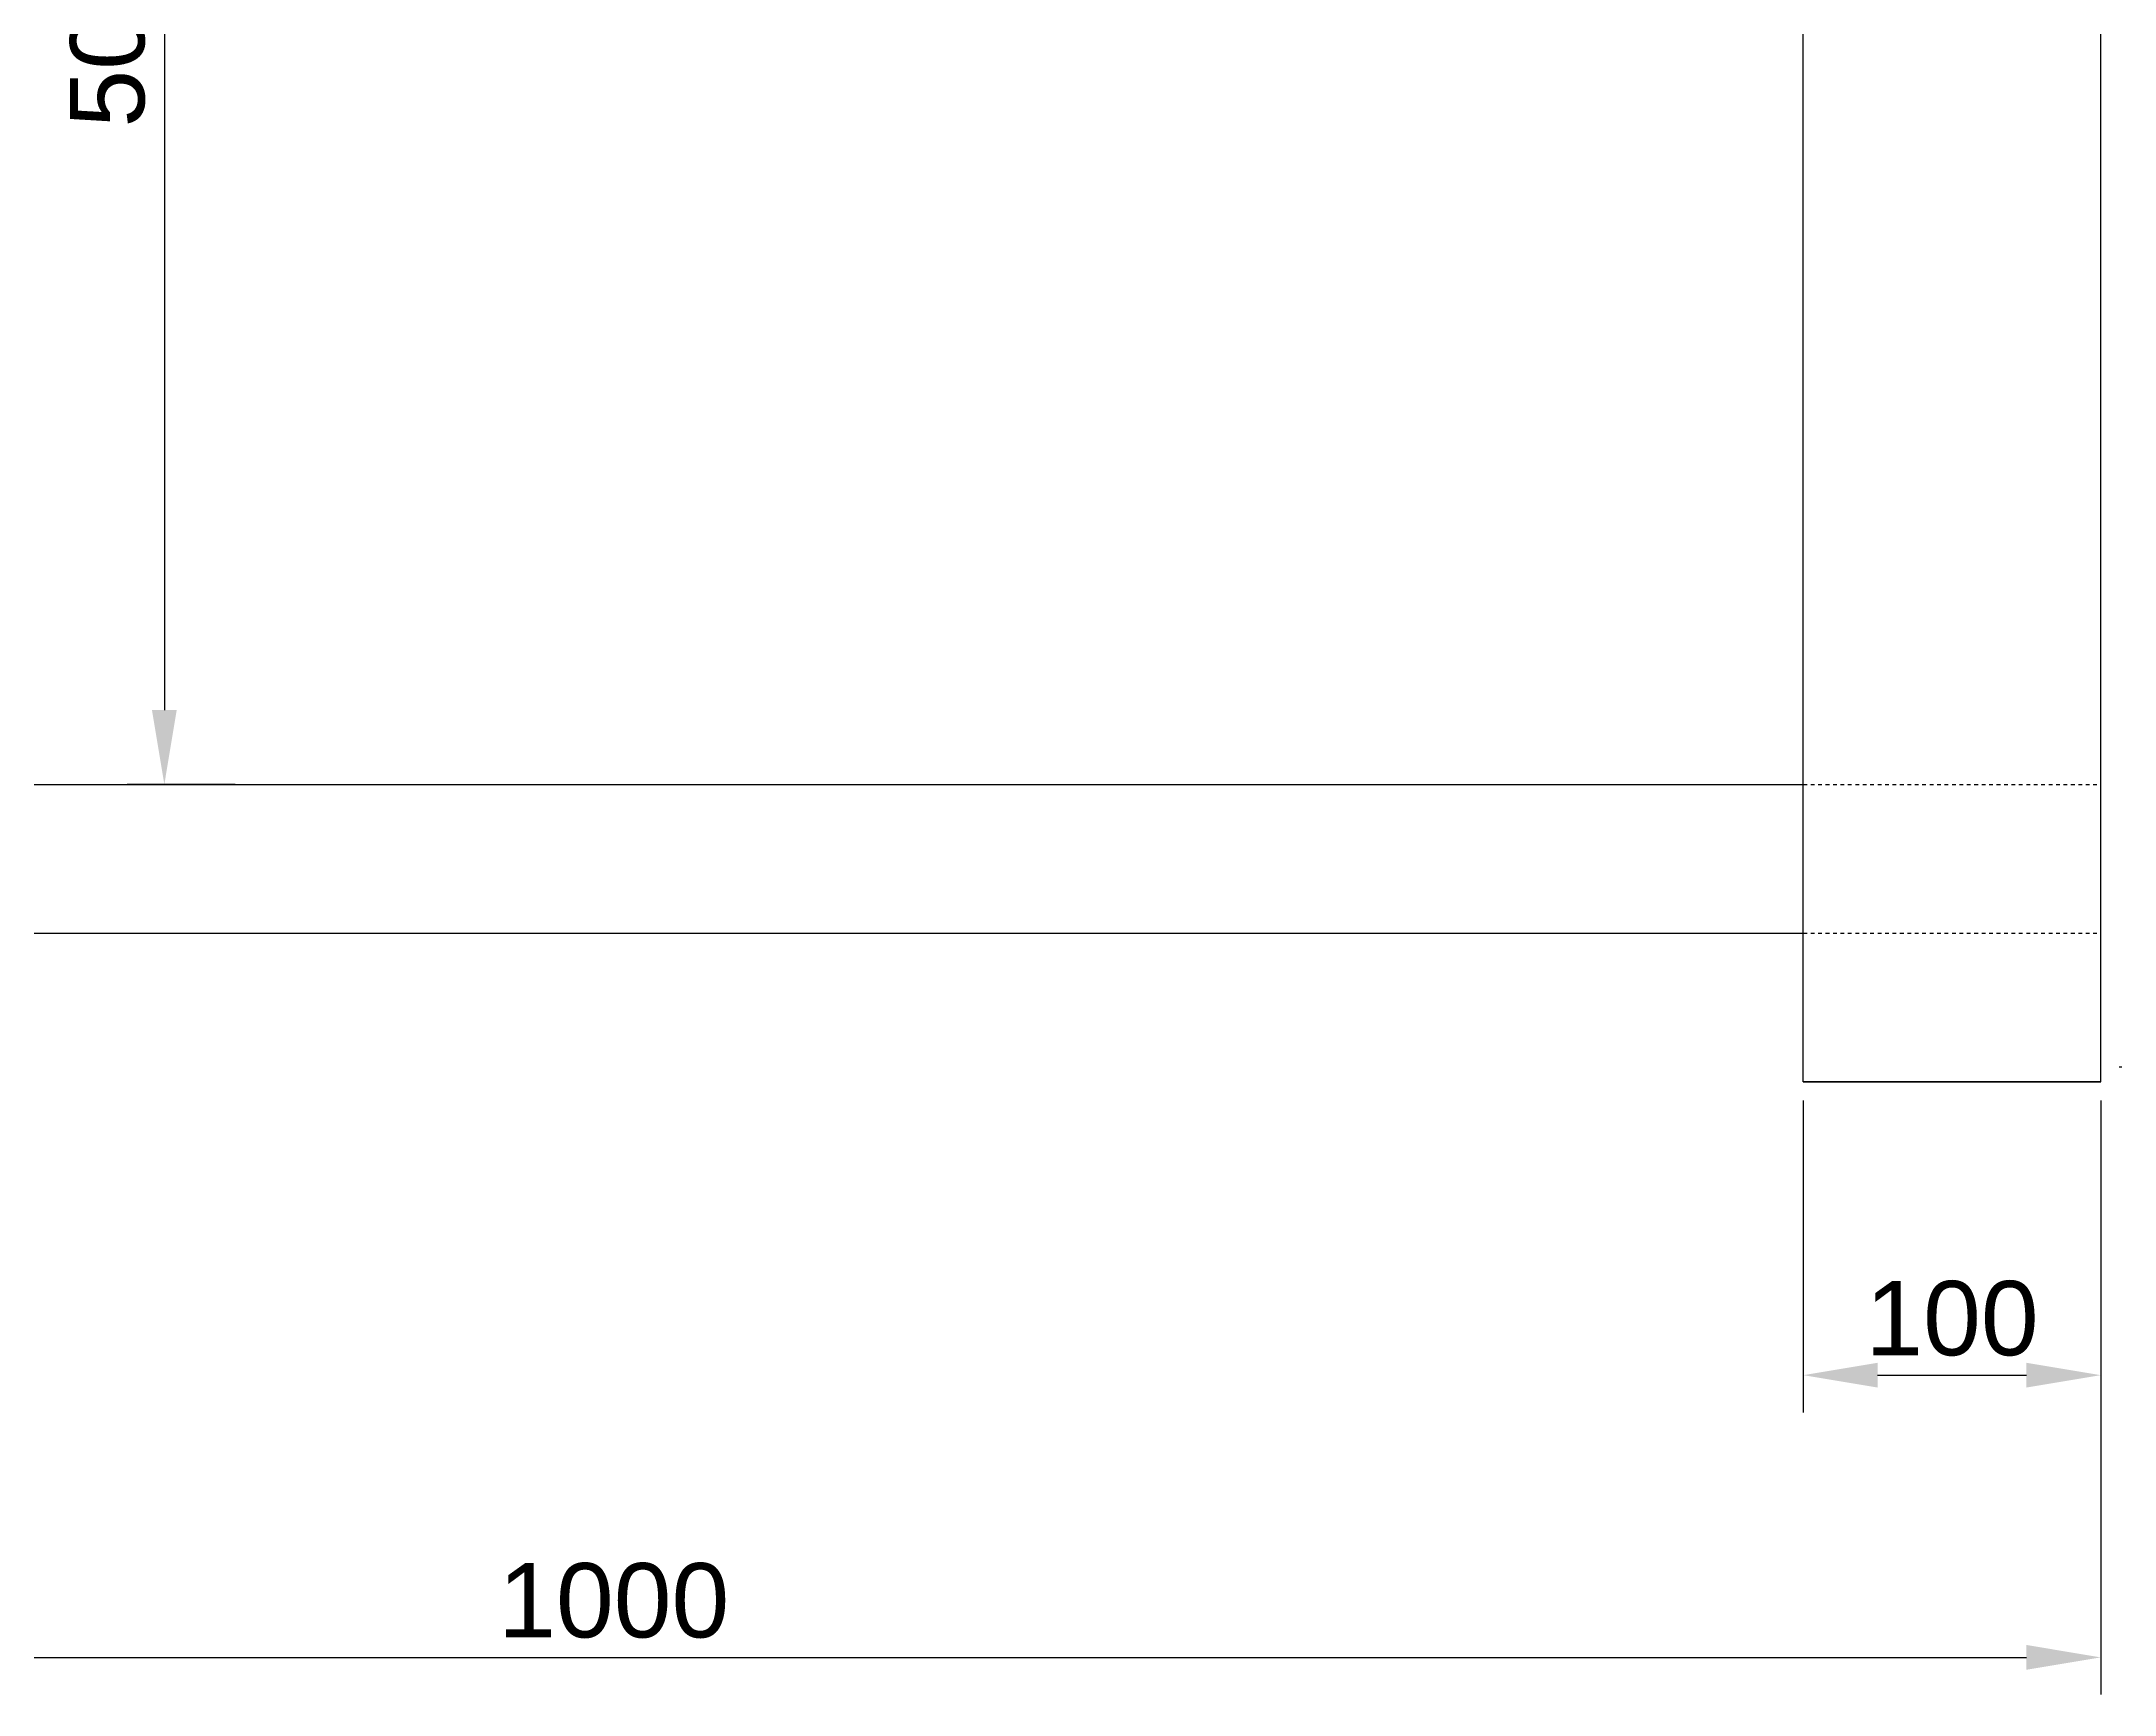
# Model space of a CAD drawing. Header units: millimetres. Extents: x 1887 to 5407, y 984 to 3911.
# Drawn here: x 2460 to 3157, y 2368 to 2924 of the extents above; entities that cross this region are included whole.
import ezdxf

# ---------------------------------------------------------------- set-up
doc = ezdxf.new("R2010")
doc.units = ezdxf.units.MM
doc.linetypes.add('JIS_02_1.2', pattern=[2.5, 1.25, -1.25])
doc.layers.add('PONTILHADO', color=7, linetype='JIS_02_1.2')
doc.styles.get("Standard").update_dxf_attribs({"font": 'arial.ttf'})
doc.dimstyles.new('Anotativo', dxfattribs={"dimscale": 0, "dimtxt": 2.5, "dimasz": 2.5, "dimexe": 1.25, "dimexo": 0.625, "dimtad": 1, "dimtxsty": 'Standard', "dimcen": 2.5, "dimadec": 0, "dimazin": 0, "dimtfac": 1, "dimtmove": 0, "dimatfit": 3, "dimfxl": 1, "dimarcsym": 0})

# ---------------------------------------------------------------- blocks, each defined once
blk = doc.blocks.new('*D2')
at = {"color": 0, "lineweight": -2, "transparency": 16777216}
for p, q in [((3052.36, 2567.96), (3052.36, 2463.07)), ((3152.36, 2567.96), (3152.36, 2463.07)), ((3077.36, 2475.57), (3127.36, 2475.57))]:
    blk.add_line(p, q, dxfattribs=at)
at = {"color": 0, "transparency": 16777216}
for points in [[(3077.36, 2479.73), (3077.36, 2471.4), (3052.36, 2475.57)], [(3127.36, 2479.73), (3127.36, 2471.4), (3152.36, 2475.57)]]:
    blk.add_solid(points, dxfattribs=at)
at = {"layer": 'Defpoints', "color": 0, "transparency": 16777216}
for p in [(3052.36, 2574.21), (3152.36, 2574.21), (3152.36, 2475.57)]:
    blk.add_point(p, dxfattribs=at)
at = {"color": 0, "transparency": 16777216, "insert": (3102.36, 2494.58), "char_height": 25, "attachment_point": 5}
blk.add_mtext('100', dxfattribs=at)
blk = doc.blocks.new('*D3')
at = {"color": 0, "lineweight": -2, "transparency": 16777216}
for p, q in [((3158.61, 3574.21), (3512.53, 3574.21)), ((3500.03, 2604.21), (3500.03, 3549.21)), ((3158.61, 2579.21), (3512.53, 2579.21))]:
    blk.add_line(p, q, dxfattribs=at)
at = {"color": 0, "transparency": 16777216}
for points in [[(3495.86, 3549.21), (3504.2, 3549.21), (3500.03, 3574.21)], [(3495.86, 2604.21), (3504.2, 2604.21), (3500.03, 2579.21)]]:
    blk.add_solid(points, dxfattribs=at)
at = {"layer": 'Defpoints', "color": 0, "transparency": 16777216}
for p in [(3152.36, 3574.21), (3500.03, 3574.21), (3152.36, 2579.21)]:
    blk.add_point(p, dxfattribs=at)
at = {"color": 0, "transparency": 16777216, "insert": (3481.02, 3076.71), "char_height": 25, "attachment_point": 5, "rotation": 90}
blk.add_mtext('995', dxfattribs=at)
blk = doc.blocks.new('*D13')
at = {"color": 0, "lineweight": -2, "transparency": 16777216}
for p, q in [((2152.36, 2567.96), (2152.36, 2368.18)), ((3152.36, 2567.96), (3152.36, 2368.18)), ((2177.36, 2380.68), (3127.36, 2380.68))]:
    blk.add_line(p, q, dxfattribs=at)
at = {"color": 0, "transparency": 16777216}
for points in [[(2177.36, 2384.85), (2177.36, 2376.52), (2152.36, 2380.68)], [(3127.36, 2384.85), (3127.36, 2376.52), (3152.36, 2380.68)]]:
    blk.add_solid(points, dxfattribs=at)
at = {"layer": 'Defpoints', "color": 0, "transparency": 16777216}
for p in [(2152.36, 2574.21), (3152.36, 2574.21), (3152.36, 2380.68)]:
    blk.add_point(p, dxfattribs=at)
at = {"color": 0, "transparency": 16777216, "insert": (2652.36, 2399.7), "char_height": 25, "attachment_point": 5}
blk.add_mtext('1000', dxfattribs=at)
blk = doc.blocks.new('*D33')
at = {"color": 0, "lineweight": -2, "transparency": 16777216}
for p, q in [((2525.06, 3174.21), (2488.74, 3174.21)), ((2501.24, 3149.21), (2501.24, 2699.21)), ((2525.06, 2674.21), (2488.74, 2674.21))]:
    blk.add_line(p, q, dxfattribs=at)
at = {"color": 0, "transparency": 16777216}
for points in [[(2497.07, 3149.21), (2505.4, 3149.21), (2501.24, 3174.21)], [(2497.07, 2699.21), (2505.4, 2699.21), (2501.24, 2674.21)]]:
    blk.add_solid(points, dxfattribs=at)
at = {"layer": 'Defpoints', "color": 0, "transparency": 16777216}
for p in [(2531.31, 3174.21), (2501.24, 2674.21), (2531.31, 2674.21)]:
    blk.add_point(p, dxfattribs=at)
at = {"color": 0, "transparency": 16777216, "insert": (2482.22, 2924.21), "char_height": 25, "attachment_point": 5, "rotation": 90}
blk.add_mtext('500', dxfattribs=at)

msp = doc.modelspace()

# ---------------------------------------------------------------- linework, layer by layer
for p, q in [((3152.362, 2574.211), (3152.362, 3574.211)), ((3052.362, 2574.211), (3052.362, 3468.655)), ((2252.362, 2674.211), (3052.362, 2674.211)), ((2252.362, 2624.211), (3052.362, 2624.211)), ((3152.362, 2574.211), (3152.362, 2584.211)), ((3152.362, 2574.211), (3052.362, 2574.211)), ((3052.362, 2574.211), (3152.362, 2574.211))]:
    msp.add_line(p, q)
at = {"layer": 'PONTILHADO', "color": 7}
for p, q in [((3052.362, 2674.211), (3152.362, 2674.211)), ((3052.362, 2624.211), (3152.362, 2624.211))]:
    msp.add_line(p, q, dxfattribs=at)

# ---------------------------------------------------------------- dimensions: what is measured, and where the dimension line sits
at = {"color": 10}
dim = msp.add_linear_dim(base=(3500.03, 3574.211), p1=(3152.362, 2579.211), p2=(3152.362, 3574.211), angle=90, dimstyle='Anotativo', dxfattribs=at)
dim.commit()
dim.dimension.update_dxf_attribs({"geometry": '*D3', "text_midpoint": (3481.016, 3076.711)})
at = {"color": 1}
dim = msp.add_linear_dim(base=(2501.238, 2674.211), p1=(2531.309, 3174.211), p2=(2531.309, 2674.211), angle=90, dimstyle='Anotativo', dxfattribs=at)
dim.commit()
dim.dimension.update_dxf_attribs({"geometry": '*D33', "text_midpoint": (2501.238, 2924.211), "dimtype": 160})
at = {"color": 10}
dim = msp.add_linear_dim(base=(3152.362, 2380.684), p1=(2152.362, 2574.211), p2=(3152.362, 2574.211), dimstyle='Anotativo', dxfattribs=at)
dim.commit()
dim.dimension.update_dxf_attribs({"geometry": '*D13', "text_midpoint": (2652.362, 2380.684), "dimtype": 160})
dim = msp.add_linear_dim(base=(3152.362, 2475.566), p1=(3052.362, 2574.211), p2=(3152.362, 2574.211), dimstyle='Anotativo', dxfattribs=at)
dim.commit()
dim.dimension.update_dxf_attribs({"geometry": '*D2', "text_midpoint": (3102.362, 2494.58)})

doc.saveas('drawing.dxf')
